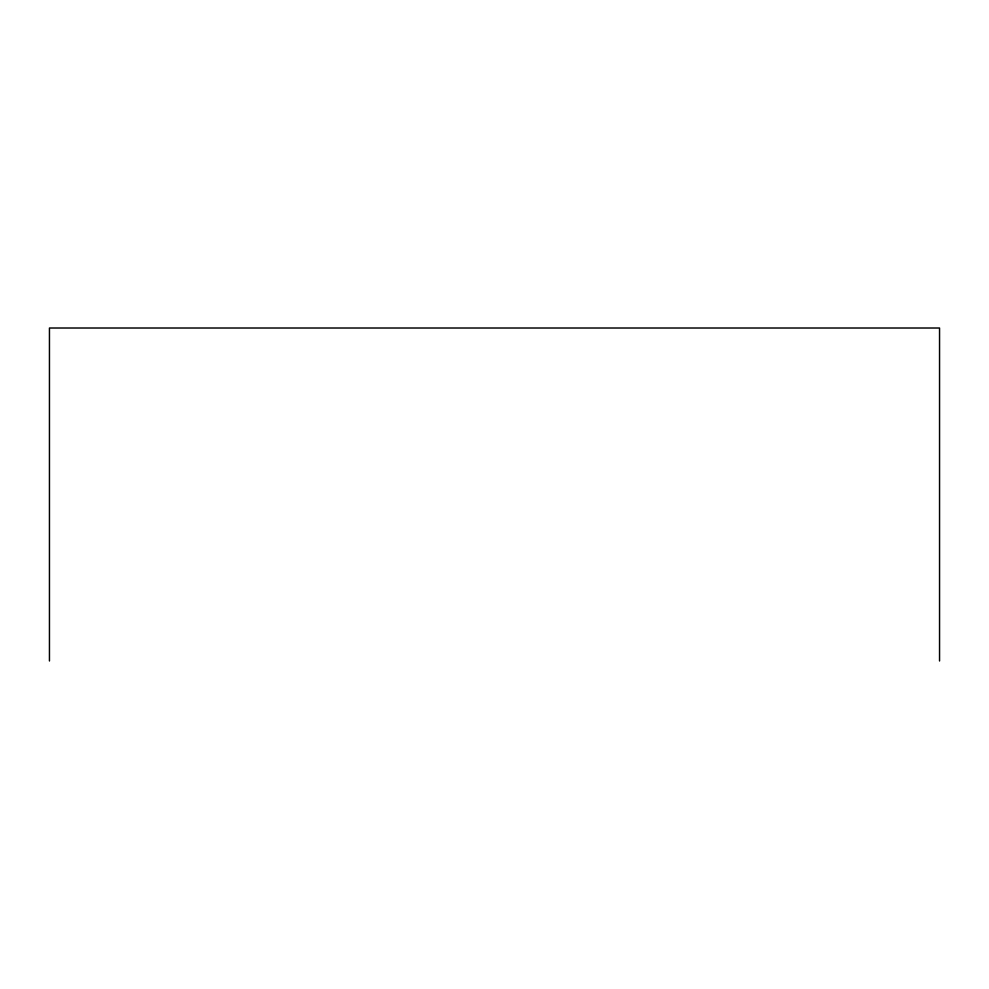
<?xml version="1.0" encoding="UTF-8"?>
<svg xmlns="http://www.w3.org/2000/svg" width="989" height="989" viewBox="0 0 989 989"><rect width="100%" height="100%" fill="white"/><g stroke="black" fill="none" stroke-linecap="round" stroke-linejoin="round"><path stroke-width="1.48" d="M939.55 660.986L939.55 328.014L49.45 328.014L49.45 660.986"/></g></svg>
